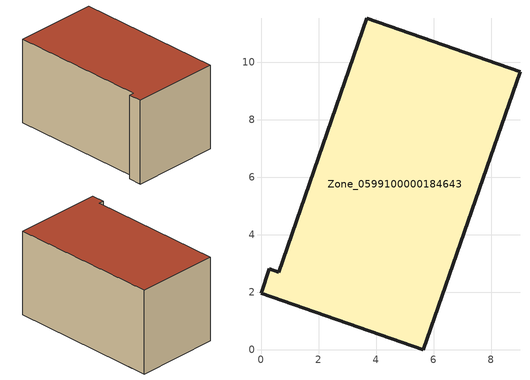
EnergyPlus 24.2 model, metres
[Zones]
Zone_0599100000184643
 floor ground (C_G): 5.64,0 0,1.96 0.29,2.81 0.61,2.7 3.67,11.52 9,9.67 z0
 wall outside (C_F): 0.61,2.7 0.29,2.81 0,1.96 5.64,0 9,9.67 3.67,11.52 0.61,2.7 z0:5.77
 roof outside (C_R): 9,9.67 3.67,11.52 0.61,2.7 0.29,2.81 0,1.96 5.64,0 z5.77
[BUILDING]
Pand.0599100000184643: North Axis=0; Terrain=City; Loads Convergence Tolerance Value=0.04; Temperature Convergence Tolerance Value=0.4; Solar Distribution=FullExterior; Maximum Number of Warmup Days=25; Minimum Number of Warmup Days=1
[Site:Location]
Rotterdam.The.Hague.AP_ZH_NLD Design_Conditions: Latitude=51.96; Longitude=4.45; Time Zone=1; Elevation=-4.5
[SITE:GROUNDTEMPERATURE:BUILDINGSURFACE]
18, 18, 18, 18, 18, 18, 18, 18, 18, 18, 18, 18
[MATERIAL] Thermal Absorptance=0.9; Solar Absorptance=0.7; Visible Absorptance=0.7
Name | Roughness | Thickness | Conductivity | Density | Specific Heat
G.TC.1992-2005 | MediumSmooth | 0.15 | 0.06 | 540 | 1210
F.TC.1992-2005 | Rough | 0.3 | 0.12 | 1920 | 840
R.TC.1992-2005 | MediumRough | 0.2 | 0.08 | 1500 | 1000
[CONSTRUCTION]
C_G: G.TC.1992-2005
C_F: F.TC.1992-2005
C_R: R.TC.1992-2005
[ZONE]
Zone_0599100000184643: Type=1; Multiplier=1; Ceiling Height=Autocalculate; Volume=Autocalculate; Floor Area=autocalculate; Part of Total Floor Area=Yes
[ZONEINFILTRATION:DESIGNFLOWRATE]
Infil_Zone_0599100000184643: Zone or ZoneList or Space or SpaceList=Zone_0599100000184643; Schedule=AlwaysOn; Design Flow Rate Calculation Method=Flow/Area; Flow Rate per Floor Area=0.0015; Constant Term Coefficient=1; Temperature Term Coefficient=0; Velocity Term Coefficient=0; Velocity Squared Term Coefficient=0
[HVACTEMPLATE:ZONE:IDEALLOADSAIRSYSTEM]
Zone_0599100000184643: Maximum Heating Supply Air Temperature=50; Minimum Cooling Supply Air Temperature=13; Maximum Heating Supply Air Humidity Ratio=0.0156; Minimum Cooling Supply Air Humidity Ratio=0.0077; Heating Limit=NoLimit; Cooling Limit=NoLimit; Dehumidification Control Type=ConstantSensibleHeatRatio; Cooling Sensible Heat Ratio=0.7; Dehumidification Setpoint=60; Humidification Control Type=None; Humidification Setpoint=30; Outdoor Air Method=None; Outdoor Air Flow Rate per Person=0.00944; Outdoor Air Flow Rate per Zone Floor Area=0; Outdoor Air Flow Rate per Zone=0; Demand Controlled Ventilation Type=None; Outdoor Air Economizer Type=NoEconomizer; Heat Recovery Type=None; Sensible Heat Recovery Effectiveness=0.7; Latent Heat Recovery Effectiveness=0.65
[ZONECONTROL:THERMOSTAT]
ThermostatControl_Zone_0599100000184643: Zone or ZoneList=Zone_0599100000184643; Control Type Schedule=DualSetpointControlType; Control 1=Thermostat_Zone_0599100000184643; Temperature Difference Between Cutout And Setpoint=0
[THERMOSTATSETPOINT:DUALSETPOINT]
Thermostat_Zone_0599100000184643: Heating Setpoint Temperature Schedule=HeatingSetpoint_Zone_0599100000184643; Cooling Setpoint Temperature Schedule=CoolingSetpoint_Zone_0599100000184643
[SCHEDULE:COMPACT]
HeatingSetpoint_Zone_0599100000184643: Through: 12/31, For: AllDays, Until: 24:00, 21
CoolingSetpoint_Zone_0599100000184643: Through: 12/31, For: AllDays, Until: 24:00, 24
DualSetpointControlType: Through: 12/31, For: AllDays, Until: 24:00, 4
AlwaysOn: Through: 12/31, For: AllDays, Until: 24:00, 1
